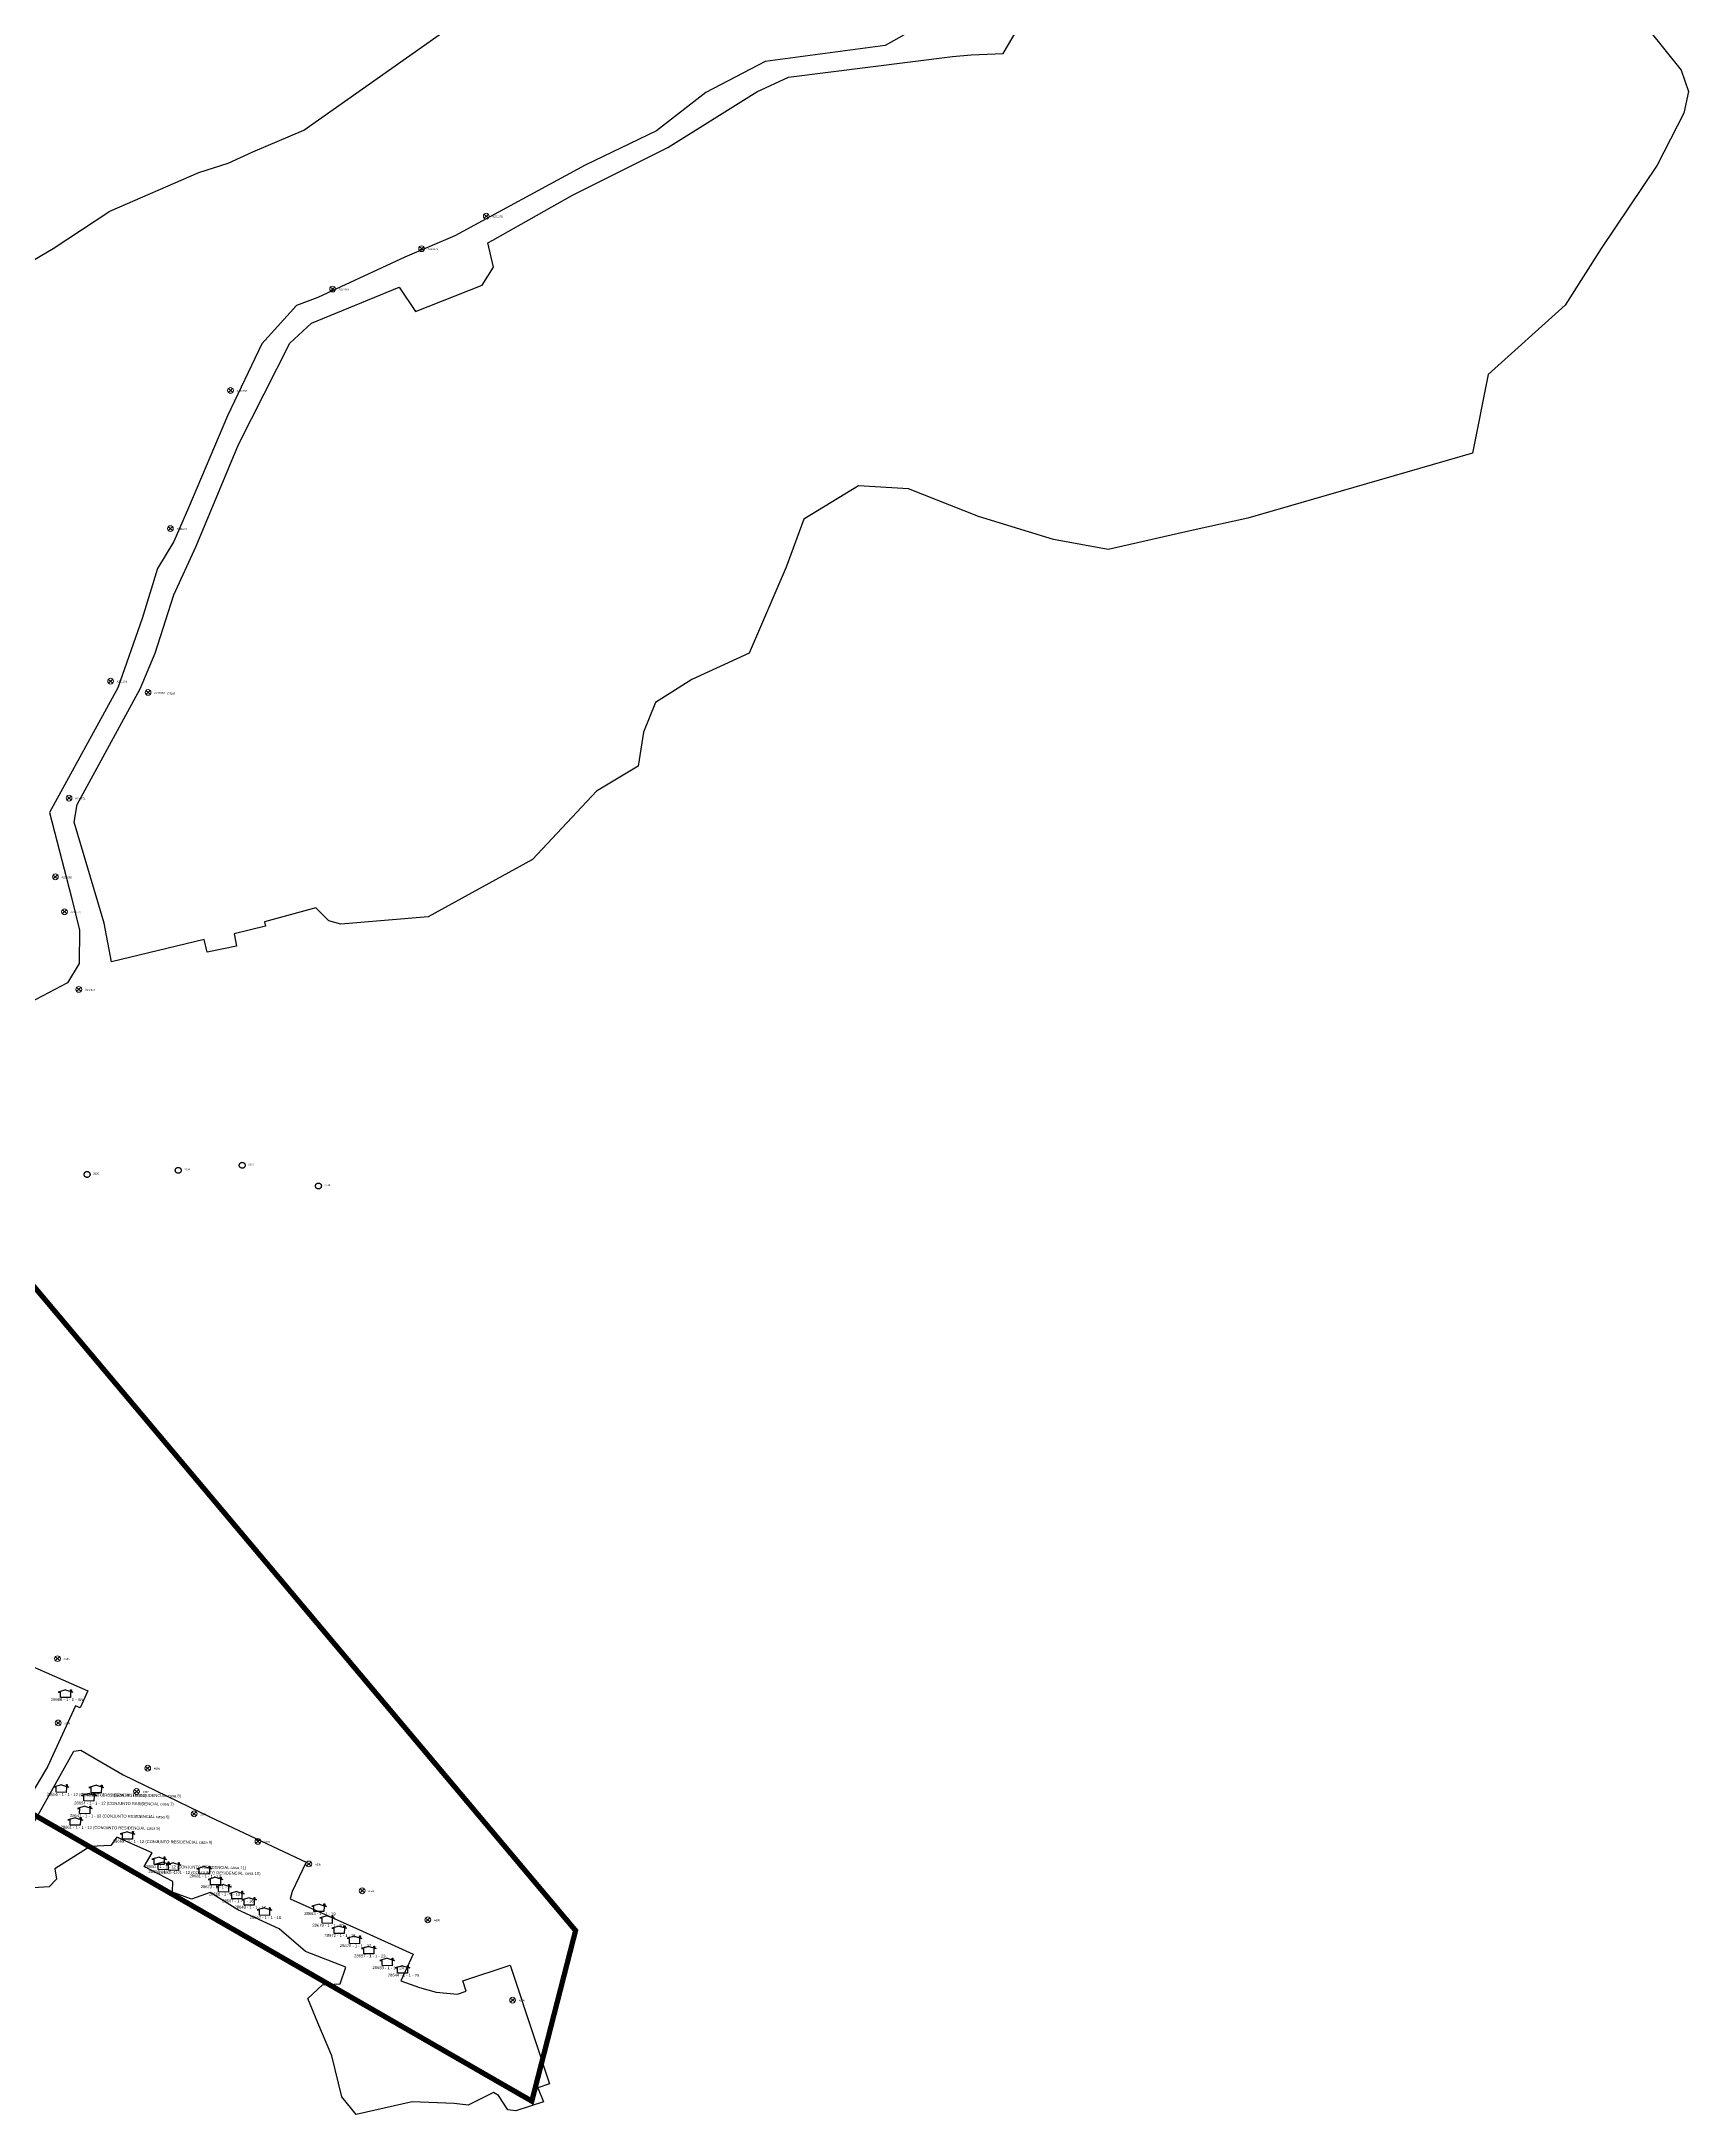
# Model space of a CAD drawing. Header units: millimetres. Extents: x 676447 to 689606, y 7455628 to 7463967.
# Drawn here: x 688980 to 689606, y 7461156 to 7461945 of the extents above; entities that cross this region are included whole.
import ezdxf

# ---------------------------------------------------------------- set-up
doc = ezdxf.new("R2010")
doc.units = ezdxf.units.MM
doc.header["$LTSCALE"] = 0.1
doc.header["$MEASUREMENT"] = 0
doc.linetypes.add('PHANTOM2', pattern=[1.25, 0.625, -0.125, 0.125, -0.125, 0.125, -0.125])
doc.layers.add('10.4-Postes', color=1, linetype='Continuous', lineweight=0)
for name, color, linetype in [('Caixas Subterrâneas', 5, 'Continuous'), ('CELULARIZAÇÃO CABO 5', 7, 'Continuous'), ('LEGENDAS_INFRAESTRUTURAS', 7, 'Continuous'), ('MUB_QUADRAS', 7, 'Continuous'), ('NOS_DE_INFRAESTRUTURA', 7, 'Continuous'), ('surveys', 7, 'Continuous'), ('SURVEYS_LEGENDAS', 7, 'Continuous')]:
    doc.layers.add(name, color=color, linetype=linetype)
doc.styles.get("Standard").update_dxf_attribs({"font": 'arial.ttf'})

# ---------------------------------------------------------------- blocks, each defined once
blk = doc.blocks.new('PTPT')
at = {"layer": '10.4-Postes', "color": 1, "linetype": 'PHANTOM2'}
for points in [[(-0.0000079, 0.0000104), (0.0000075, -0.000002)], [(0.000007, 0.0000109), (-0.0000074, -0.0000025)]]:
    blk.add_lwpolyline(points, dxfattribs=at)
at = {"layer": '10.4-Postes', "color": 1}
blk.add_circle((-0.0000002, 0.0000042), 0.00000987, dxfattribs=at)
blk = doc.blocks.new('MHMZ')
at = {"linetype": 'PHANTOM2'}
blk.add_circle((0, 0), 0.0000101, dxfattribs=at)
blk = doc.blocks.new('LVLV')
for p, q in [((0, 0.0000254), (-0.0000251, 0.000018)), ((-0.0000251, 0.000018), (-0.0000173, 0.000018)), ((-0.0000172, 0), (-0.0000172, 0.0000179)), ((0.0000172, 0), (-0.0000172, 0)), ((0, 0.0000254), (0.0000251, 0.000018)), ((0.0000169, 0.0000264), (0.0000195, 0.0000264)), ((0.0000169, 0.0000205), (0.0000169, 0.0000264)), ((0.0000251, 0.000018), (0.0000172, 0.000018)), ((0.0000172, 0.000018), (0.0000172, 0)), ((0.0000195, 0.0000264), (0.0000195, 0.0000198))]:
    blk.add_line(p, q)

msp = doc.modelspace()

# ---------------------------------------------------------------- linework, layer by layer
at = {"layer": 'CELULARIZAÇÃO CABO 5', "color": 5, "const_width": 2}
msp.add_lwpolyline([(688876.24, 7461590.42), (688876.24, 7461590.42), (689182.9, 7461225.64), (689166.25, 7461160.74), (688832.83, 7461352.61), (688832.83, 7461352.61), (688832.83, 7461352.61), (688746.33, 7461454.02), (688746.33, 7461454.02), (688746.33, 7461454.02), (688683.83, 7461448.83), (688676.91, 7461466.37), (688694.39, 7461510.89), (688694.39, 7461510.89), (688732.34, 7461557.53), (688737.06, 7461579.02), (688710.26, 7461584.38), (688713.36, 7461612.81), (688876.24, 7461590.42), (688876.24, 7461590.42)], dxfattribs=at)
at = {"layer": 'MUB_QUADRAS', "linetype": 'Continuous'}
for points in [[(689584.91, 7461956.82), (689603.61, 7461933.66), (689606.35, 7461925.45), (689604.61, 7461917.23), (689594.36, 7461897.44), (689573.12, 7461865.74), (689559.43, 7461844.14), (689530.18, 7461817.78), (689524.1, 7461787.91), (689438.66, 7461763.1), (689417.9, 7461758.53), (689385.52, 7461751.15), (689364.76, 7461755.01), (689336.25, 7461763.8), (689309.51, 7461774.34), (689290.51, 7461775.4), (689269.74, 7461762.74), (689263.06, 7461744.47), (689248.98, 7461711.79), (689227.08, 7461701.74), (689213.35, 7461692.96), (689208.78, 7461681.71), (689206.67, 7461668.71), (689190.83, 7461659.22), (689166.55, 7461633.21), (689126.79, 7461611.42), (689093.64, 7461608.6), (689089.04, 7461609.94), (689084.11, 7461614.86), (689064.49, 7461609.57), (689064.87, 7461607.83), (689053.03, 7461604.99), (689053.86, 7461600.23), (689042.68, 7461598.01), (689041.57, 7461602.83), (689006.3, 7461594.24), (689003.58, 7461608.94), (688992.13, 7461647.42), (688993.22, 7461654.22), (689001.68, 7461669.55), (689017.22, 7461698.13), (689022.94, 7461711.74), (689030.03, 7461733.89), (689038.51, 7461752.51), (689054.59, 7461791.16), (689074.24, 7461829.65), (689082.41, 7461837.27), (689115.74, 7461850.97), (689122.01, 7461841.72), (689147.35, 7461851.79), (689151.72, 7461858.59), (689149.54, 7461867.85), (689151.44, 7461868.94), (689181.7, 7461886.09), (689218.03, 7461904.16), (689251.82, 7461925.39), (689263.86, 7461930.94), (689326.27, 7461938.84), (689333.36, 7461939.38), (689345.62, 7461939.93), (689370.97, 7461982.93)], [(689328.72, 7461958.76), (689300.63, 7461942.96), (689255.05, 7461936.86), (689232.43, 7461925.15), (689213.63, 7461910.45), (689186.56, 7461897.5), (689136.96, 7461870.55), (689117.88, 7461862.39), (689084.85, 7461847.03), (689076.67, 7461844.04), (689063.53, 7461829.44), (689050.42, 7461802), (689035.65, 7461767.02), (689030.1, 7461754.19), (689023.83, 7461744.01), (689017.99, 7461724.99), (689008.69, 7461698.6), (688982.7, 7461651.08), (688991.15, 7461618.78), (688994.21, 7461606.39), (688994.02, 7461593.62), (688989.56, 7461586.3), (688921.97, 7461550.79)], [(689050.72, 7461898.24), (689060.15, 7461902.53), (689079.5, 7461910.78), (689152.1, 7461961.95)], [(688962.05, 7461852.77), (688984.09, 7461865.69), (689005.68, 7461879.99), (689039.55, 7461894.63), (689050.72, 7461898.24), (689050.78, 7461898.07), (689050.72, 7461898.24)], [(688968.85, 7461329.48), (688997.31, 7461316.93), (688994.39, 7461310.37), (688992.69, 7461311.13), (688982.03, 7461287.91), (688971.31, 7461270.02)], [(688977.11, 7461267.39), (688991.98, 7461293.86), (688994.7, 7461294.25), (689010.77, 7461284.93), (689044.05, 7461268.86), (689080.36, 7461251.69), (689075.06, 7461240.48), (689074.34, 7461237.68), (689101.83, 7461225.36), (689121.13, 7461216.71), (689116.42, 7461206.51), (689123.57, 7461203.93), (689129.81, 7461202.16), (689137.95, 7461201.46), (689141.29, 7461202.56), (689139.99, 7461206.49), (689158.01, 7461212.45), (689167.5, 7461183.79), (689172.96, 7461167.28), (689168.6, 7461165.84), (689170.66, 7461160.44), (689160.23, 7461157.02), (689157.11, 7461157.48), (689153.52, 7461162.89), (689151.62, 7461164.02), (689142.08, 7461159.19), (689136.72, 7461159.86), (689120.77, 7461160.51), (689099.47, 7461155.64), (689093.93, 7461162.37), (689090.17, 7461177.95), (689084.89, 7461190.5), (689080.98, 7461199.78), (689086.6, 7461205), (689093.3, 7461205.36), (689095.46, 7461211.74), (689080.13, 7461217.65), (689070.14, 7461226.28), (689054.45, 7461233.57), (689043.9, 7461240.12), (689036.74, 7461237.58), (689029.48, 7461240.28), (689029.63, 7461244.28), (689018.79, 7461250.01), (689021.79, 7461255.2), (689008.36, 7461261.21), (689006.02, 7461257.97), (688998.17, 7461257.68), (688984.76, 7461249.13), (688985.43, 7461245.19), (688982.61, 7461242.35), (688970.59, 7461241.52)]]:
    msp.add_lwpolyline(points, dxfattribs=at)

# ---------------------------------------------------------------- block references
at = {"layer": 'Caixas Subterrâneas', "color": 5, "xscale": 111319.4907932736, "yscale": 111319.4907932736, "zscale": 111319.4907932736}
for p, rotation in [((689056.07, 7461516.87), 359.2810282259774), ((688997.04, 7461513.39), 359.2812514332115), ((689031.73, 7461514.94), 359.2811200878642), ((689085.06, 7461509), 359.2809155649818)]:
    msp.add_blockref('MHMZ', p, dxfattribs=dict(at, rotation=rotation))
at = {"layer": 'NOS_DE_INFRAESTRUTURA', "color": 1}
for p, xscale, yscale, zscale, rotation in [((689148.93, 7461877.57), 111319.4907932736, 111319.4907932736, 111319.4907932736, 359.2807891034516), ((689124.35, 7461865.2), 111319.4907932735, 111319.4907932735, 111319.4907932735, 359.2808785935579), ((689090.47, 7461849.85), 111319.4907932735, 111319.4907932735, 111319.4907932735, 359.2810024858173), ((689051.62, 7461811.26), 111319.4907932736, 111319.4907932736, 111319.4907932736, 359.2811379524629), ((689028.77, 7461758.68), 111319.4907932736, 111319.4907932736, 111319.4907932736, 359.2812082052573), ((689006, 7461700.61), 111319.4907932736, 111319.4907932736, 111319.4907932736, 359.2812764045507), ((689020.27, 7461696.34), 111319.4907932736, 111319.4907932736, 111319.4907932736, 359.2812208405949), ((688990.19, 7461656.12), 111319.4907932736, 111319.4907932736, 111319.4907932736, 359.2813224597529), ((688985, 7461626.16), 111319.4907932736, 111319.4907932736, 111319.4907932736, 359.281332745781), ((688988.45, 7461612.88), 111319.4907932736, 111319.4907932736, 111319.4907932736, 359.2813154727307), ((688993.9, 7461583.35), 111319.4907932735, 111319.4907932735, 111319.4907932735, 359.2812854488685), ((688985.81, 7461328.65), 111319.4907932736, 111319.4907932736, 111319.4907932736, 359.2812358812502), ((688986.05, 7461304.18), 111319.4907932736, 111319.4907932736, 111319.4907932736, 359.281227255039), ((689020.14, 7461286.96), 111319.4907932735, 111319.4907932735, 111319.4907932735, 359.281092261565), ((689015.88, 7461278.1), 111319.4907932736, 111319.4907932736, 111319.4907932736, 359.2811056707964), ((689037.79, 7461269.59), 111319.4907932736, 111319.4907932736, 111319.4907932736, 359.2810197105295), ((689062.07, 7461259.13), 111319.4907932735, 111319.4907932735, 111319.4907932735, 359.2809241202356), ((689081.44, 7461250.52), 111319.4907932736, 111319.4907932736, 111319.4907932736, 359.2808478006067), ((689101.73, 7461240.32), 111319.4907932736, 111319.4907932736, 111319.4907932736, 359.280767471008), ((689126.7, 7461229.26), 111319.4907932736, 111319.4907932736, 111319.4907932736, 359.2806690592049), ((689158.96, 7461198.71), 111319.4907932736, 111319.4907932736, 111319.4907932736, 359.2805367950117)]:
    msp.add_blockref('PTPT', p, dxfattribs=dict(at, xscale=xscale, yscale=yscale, zscale=zscale, rotation=rotation))
at = {"layer": 'surveys', "color": 0}
for p, xscale, yscale, zscale, rotation in [((688988.85, 7461314.37), 111319.4907932735, 111319.4907932735, 111319.4907932735, 359.2812198264554), ((688987.23, 7461278.26), 111319.4907932736, 111319.4907932736, 111319.4907932736, 359.2812146278819), ((689000.53, 7461278.1), 111319.4907932736, 111319.4907932736, 111319.4907932736, 359.2811640181933), ((688996.12, 7461270.12), 111319.4907932736, 111319.4907932736, 111319.4907932736, 359.2811782442457), ((688997.75, 7461274.96), 111319.4907932736, 111319.4907932736, 111319.4907932736, 359.2811735900636), ((688992.55, 7461265.73), 111319.4907932736, 111319.4907932736, 111319.4907932736, 359.2811904541198), ((689012.44, 7461260.41), 111319.4907932736, 111319.4907932736, 111319.4907932736, 359.2811131826876), ((689024.44, 7461250.76), 111319.4907932736, 111319.4907932736, 111319.4907932736, 359.281064494572), ((689025.99, 7461248.84), 111319.4907932736, 111319.4907932736, 111319.4907932736, 359.2810580316901), ((689029.9, 7461248.58), 111319.4907932736, 111319.4907932736, 111319.4907932736, 359.2810430897947), ((689041.62, 7461247.16), 111319.4907932736, 111319.4907932736, 111319.4907932736, 359.2809980944973), ((689045.87, 7461243.09), 111319.4907932736, 111319.4907932736, 111319.4907932736, 359.2809806464634), ((689048.96, 7461240.31), 111319.4907932736, 111319.4907932736, 111319.4907932736, 359.2809680032078), ((689054.02, 7461237.71), 111319.4907932736, 111319.4907932736, 111319.4907932736, 359.2809479737466), ((689058.68, 7461235.33), 111319.4907932736, 111319.4907932736, 111319.4907932736, 359.280929489329), ((689064.51, 7461231.45), 111319.4907932736, 111319.4907932736, 111319.4907932736, 359.2809061434757), ((689085.26, 7461232.88), 111319.4907932736, 111319.4907932736, 111319.4907932736, 359.2808277028502), ((689088.34, 7461228.41), 111319.4907932736, 111319.4907932736, 111319.4907932736, 359.2808146070322), ((689092.98, 7461224.55), 111319.4907932736, 111319.4907932736, 111319.4907932736, 359.2807957266106), ((689098.8, 7461220.67), 111319.4907932736, 111319.4907932736, 111319.4907932736, 359.2807723804794), ((689104.23, 7461216.8), 111319.4907932736, 111319.4907932736, 111319.4907932736, 359.2807505228391), ((689111.22, 7461212.28), 111319.4907932736, 111319.4907932736, 111319.4907932736, 359.2807225412539), ((689117.05, 7461209.46), 111319.4907932736, 111319.4907932736, 111319.4907932736, 359.2806994776896)]:
    msp.add_blockref('LVLV', p, dxfattribs=dict(at, xscale=xscale, yscale=yscale, zscale=zscale, rotation=rotation))

# ---------------------------------------------------------------- texts
at = {"layer": 'LEGENDAS_INFRAESTRUTURAS', "color": 1}
for s, rotation, p in [('A231675', 359.28078, (689151.24, 7461877.54)), ('A231673', 359.28087, (689126.66, 7461865.18)), ('A231684', 359.28099, (689092.78, 7461849.82)), ('A231683', 359.28113, (689053.93, 7461811.23)), ('A231672', 359.2812, (689031.08, 7461758.65)), ('A231674', 359.28127, (689008.31, 7461700.58)), ('A231689', 359.28121, (689022.58, 7461696.31)), ('RT297', 359.28119, (689027.65, 7461695.99)), ('A231671', 359.28131, (688992.5, 7461656.09)), ('A231682', 359.28132, (688987.31, 7461626.13)), ('A231670', 359.28131, (688990.76, 7461612.86)), ('A230451', 359.28128, (688996.21, 7461583.32)), ('A586', 359.28123, (688988.12, 7461328.62)), ('A588', 359.28122, (688988.36, 7461304.15)), ('A591', 359.28108, (689022.45, 7461286.93)), ('A597', 359.2811, (689018.19, 7461278.07)), ('1035', 359.28101, (689040.1, 7461269.56)), ('A593', 359.28092, (689064.38, 7461259.1)), ('A598', 359.28084, (689083.75, 7461250.49)), ('A594', 359.28076, (689104.04, 7461240.29)), ('A595', 359.28066, (689129.01, 7461229.23)), ('A596', 359.28053, (689161.27, 7461198.68))]:
    msp.add_text(s, height=0.7, rotation=rotation, dxfattribs=at).set_placement(p)
at = {"layer": 'LEGENDAS_INFRAESTRUTURAS', "color": 5}
for s, rotation, p in [('2637', 359.28102, (689058.38, 7461516.84)), ('2635', 359.28124, (688999.35, 7461513.36)), ('2636', 359.28111, (689034.04, 7461514.91)), ('2638', 359.28091, (689087.37, 7461508.97))]:
    msp.add_text(s, height=0.7, rotation=rotation, dxfattribs=at).set_placement(p)
at = {"layer": 'SURVEYS_LEGENDAS', "color": 0}
for s, rotation, p in [('28668 - 1 - 1 - SN', 359.28122, (688983.26, 7461313.09)), ('28655 - 1 - 1 - 12 (CONJUNTO RESIDENCIAL casa 4)', 359.28121, (688981.63, 7461276.98)), ('28654 - 1 - 1 - 12 (CONJUNTO RESIDENCIAL casa 7)', 359.28117, (688992.15, 7461273.68)), ('28660 - 1 - 1 - 12 (CONJUNTO RESIDENCIAL casa 8)', 359.28116, (688994.93, 7461276.82)), ('28661 - 1 - 1 - 12 (CONJUNTO RESIDENCIAL casa 5)', 359.28119, (688986.95, 7461264.45)), ('28647 - 1 - 1 - 12 (CONJUNTO RESIDENCIAL casa 6)', 359.28118, (688990.53, 7461268.84)), ('28669 - 1 - 1 - 12 (CONJUNTO RESIDENCIAL casa 9)', 359.28111, (689006.84, 7461259.13)), ('28650 - 1 - 1 - 12 (CONJUNTO RESIDENCIAL casa 11)', 359.28106, (689018.85, 7461249.48)), ('28656 - 1 - 1 - 13', 359.28106, (689020.39, 7461247.56)), ('28682 - 1 - 1 - 12 (CONJUNTO RESIDENCIAL casa 10)', 359.28104, (689024.3, 7461247.3)), ('28681 - 1 - 1 - 13', 359.281, (689036.02, 7461245.88)), ('28673 - 1 - 1 - 14', 359.28098, (689040.27, 7461241.81)), ('28666 - 1 - 1 - 15', 359.28097, (689043.37, 7461239.03)), ('28667 - 1 - 1 - 16', 359.28095, (689048.42, 7461236.43)), ('28648 - 1 - 1 - 17', 359.28093, (689053.09, 7461234.05)), ('28663 - 1 - 1 - 19', 359.28083, (689079.67, 7461231.6)), ('28662 - 1 - 1 - 18', 359.28091, (689058.91, 7461230.17)), ('28679 - 1 - 1 - 20', 359.28081, (689082.74, 7461227.13)), ('28672 - 1 - 1 - 21', 359.2808, (689087.39, 7461223.27)), ('28675 - 1 - 1 - 22', 359.28077, (689093.21, 7461219.39)), ('28657 - 1 - 1 - 23', 359.28075, (689098.64, 7461215.52)), ('28659 - 1 - 1 - 24', 359.28072, (689105.62, 7461211)), ('28644 - 1 - 1 - 25', 359.2807, (689111.46, 7461208.18))]:
    msp.add_text(s, height=1.1132, rotation=rotation, dxfattribs=at).set_placement(p)

doc.saveas('drawing.dxf')
